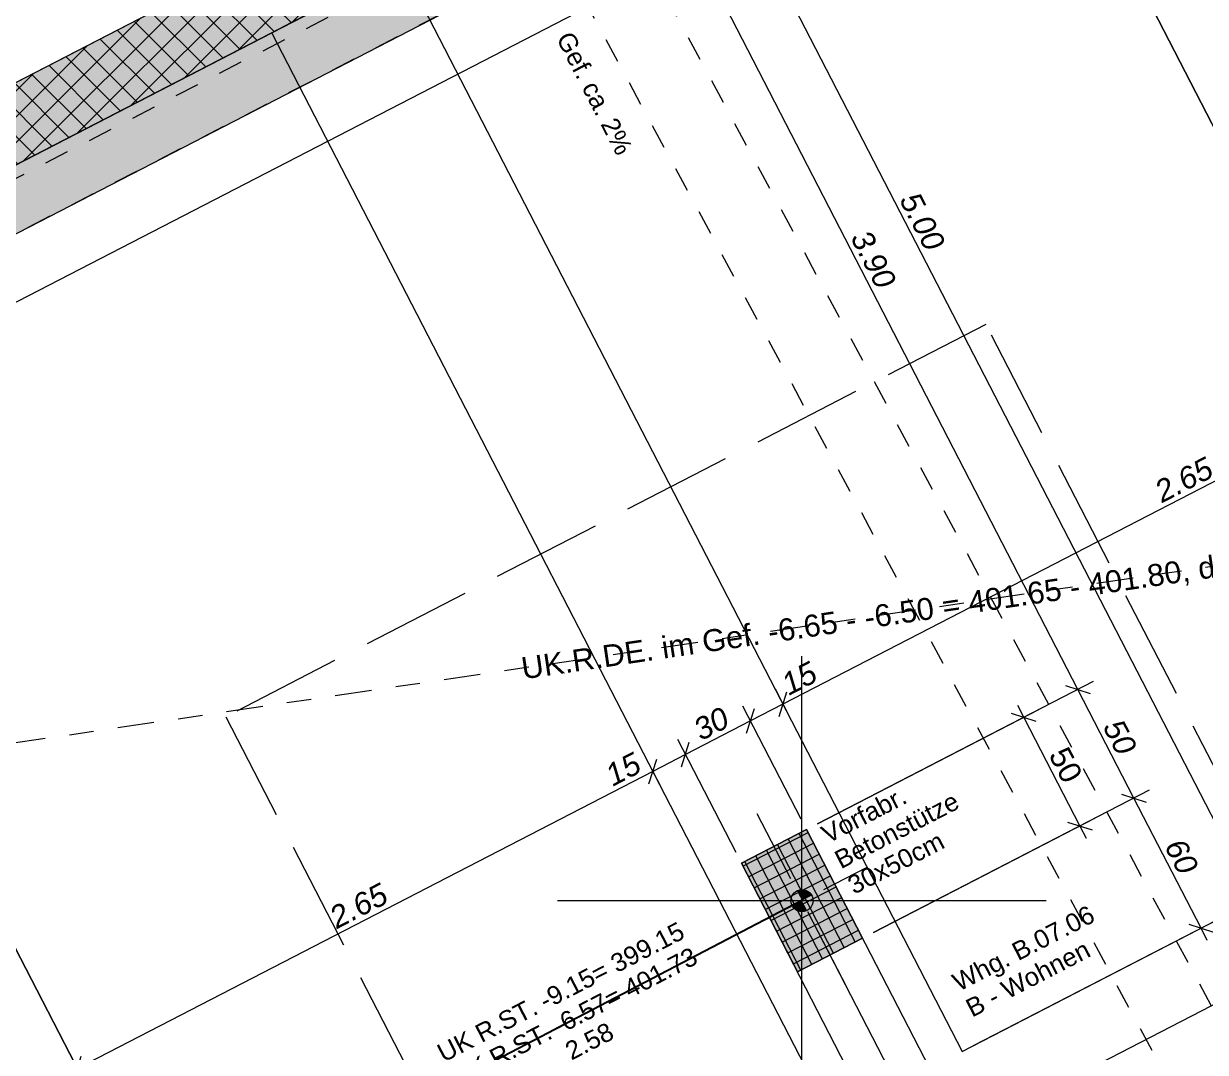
# Model space of a CAD drawing. Header units: metres. Extents: x 2688579.7 to 2688666, y 1281656.9 to 1281721.4.
# Drawn here: x 2688627.759 to 2688632.595, y 1281690.56 to 1281694.769 of the extents above; entities that cross this region are included whole.
import ezdxf

# ---------------------------------------------------------------- set-up
doc = ezdxf.new("R2010")
doc.units = ezdxf.units.M
doc.header["$PDMODE"] = 2
doc.header["$PDSIZE"] = -2
for name, pattern in [('Strich 2_1mm', [0.15000000000000002, 0.1, -0.05]), ('Strich 9_3mm', [0.6, 0.45, -0.15]), ('Strichpunkt 3_1_1mm Achsen', [0.25, 0.15, -0.05, 0, -0.05])]:
    doc.linetypes.add(name, pattern=pattern)
for name, color, linetype in [('00 11 Geometer', 7, 'Continuous'), ('00 80 Plangrafik', 7, 'Continuous'), ('01 13 IW tragend', 7, 'Continuous'), ('01 16 Stützen', 7, 'Continuous'), ('02 11 Fundamente', 7, 'Continuous'), ('02 12 Unterzüge_Deckenabsätze', 7, 'Continuous'), ('03 14 Rampen', 7, 'Continuous'), ('07 12 Bemassung innen', 7, 'Continuous'), ('07 13 Höhenkoten', 7, 'Continuous'), ('08 11 Beschriftung allgemein', 7, 'Continuous'), ('09 11 Raumdefinitionen.SIA 416', 7, 'Continuous')]:
    doc.layers.add(name, color=color, linetype=linetype)
doc.styles.add('ERSTELLTER_STIL_1', font='arial.ttf')
doc.styles.add('ERSTELLTER_STIL_2', font='')
doc.styles.get("Standard").update_dxf_attribs({"font": 'arial.ttf'})
doc.styles.get('ERSTELLTER_STIL_2').set_extended_font_data('Arial', italic=True)
doc.dimstyles.new('ERSTELLTER_STIL__1', dxfattribs={"dimtxt": 0.08999999761581422, "dimasz": 0.07125000000000001, "dimexe": 0.18, "dimexo": 0.0625, "dimgap": 0.09, "dimtad": 1, "dimzin": 0, "dimdsep": 46, "dimtxsty": 'ERSTELLTER_STIL_2', "dimblk": 'ARROWHEAD_6', "dimblk1": 'ARROWHEAD_6', "dimblk2": 'ARROWHEAD_6', "dimcen": 0.09, "dimse1": 1, "dimse2": 1, "dimclrd": 256, "dimclre": 256, "dimclrt": 256, "dimazin": 0, "dimtfac": 1, "dimtdec": 4, "dimtmove": 0, "dimatfit": 3, "dimfxl": 1, "dimtolj": 1, "dimtzin": 0, "dimarcsym": 0})
doc.dimstyles.new('ERSTELLTER_STIL__12', dxfattribs={"dimtxt": 0.08999999761581422, "dimasz": 0.07125000000000001, "dimexe": 0.18, "dimexo": 0.05, "dimgap": 0.09, "dimtad": 1, "dimzin": 0, "dimdsep": 46, "dimtxsty": 'ERSTELLTER_STIL_2', "dimblk": 'ARROWHEAD_6', "dimblk1": 'ARROWHEAD_6', "dimblk2": 'ARROWHEAD_6', "dimcen": 0.09, "dimclrd": 256, "dimclre": 256, "dimclrt": 256, "dimazin": 0, "dimtfac": 1, "dimtdec": 4, "dimtmove": 0, "dimatfit": 3, "dimfxl": 1, "dimtolj": 1, "dimtzin": 0, "dimarcsym": 0})
doc.dimstyles.new('ERSTELLTER_STIL__14', dxfattribs={"dimtxt": 0.08999999761581422, "dimasz": 0.07125000000000001, "dimexe": 0.18, "dimexo": 0.0625, "dimgap": 0.09, "dimtad": 1, "dimzin": 0, "dimdsep": 46, "dimtxsty": 'ERSTELLTER_STIL_2', "dimblk": 'ARROWHEAD_6', "dimblk1": 'ARROWHEAD_6', "dimblk2": 'ARROWHEAD_6', "dimcen": 0.09, "dimse1": 1, "dimse2": 1, "dimclrd": 256, "dimclre": 256, "dimclrt": 256, "dimazin": 0, "dimtfac": 1, "dimtdec": 4, "dimtmove": 2, "dimatfit": 3, "dimfxl": 1, "dimtolj": 1, "dimtzin": 0, "dimarcsym": 0})
doc.dimstyles.new('ERSTELLTER_STIL__15', dxfattribs={"dimtxt": 0.08999999761581422, "dimasz": 0.07125000000000001, "dimexe": 0.18, "dimexo": 0.05, "dimgap": 0.09, "dimtad": 1, "dimzin": 0, "dimdsep": 46, "dimtxsty": 'ERSTELLTER_STIL_2', "dimblk": 'ARROWHEAD_6', "dimblk1": 'ARROWHEAD_6', "dimblk2": 'ARROWHEAD_6', "dimcen": 0.09, "dimse1": 1, "dimse2": 1, "dimclrd": 256, "dimclre": 256, "dimclrt": 256, "dimazin": 0, "dimtfac": 1, "dimtdec": 4, "dimtmove": 0, "dimatfit": 3, "dimfxl": 1, "dimtolj": 1, "dimtzin": 0, "dimarcsym": 0})
doc.dimstyles.new('ERSTELLTER_STIL__19', dxfattribs={"dimtxt": 0.18, "dimasz": 0.1824, "dimexe": 0.18, "dimexo": 0.0625, "dimgap": 0.09, "dimtad": 0, "dimtih": 1, "dimtoh": 1, "dimdec": 4, "dimzin": 0, "dimdsep": 46, "dimtxsty": 'Standard', "dimcen": 0.09, "dimadec": 0, "dimazin": 0, "dimtfac": 1, "dimtdec": 4, "dimtmove": 0, "dimatfit": 3, "dimldrblk": 'ARROWHEAD_12', "dimfxl": 1, "dimtolj": 1, "dimtzin": 0, "dimarcsym": 0})
doc.dimstyles.new('ERSTELLTER_STIL__2', dxfattribs={"dimtxt": 0.08999999761581422, "dimasz": 0.07125000000000001, "dimexe": 0.18, "dimexo": 0.05, "dimgap": 0.09, "dimtad": 1, "dimzin": 0, "dimdsep": 46, "dimtxsty": 'ERSTELLTER_STIL_1', "dimblk": 'ARROWHEAD_6', "dimblk1": 'ARROWHEAD_6', "dimblk2": 'ARROWHEAD_6', "dimcen": 0.09, "dimclrd": 7, "dimclre": 7, "dimclrt": 7, "dimazin": 0, "dimtfac": 1, "dimtdec": 4, "dimtmove": 0, "dimatfit": 3, "dimfxl": 1, "dimtolj": 1, "dimtzin": 0, "dimarcsym": 0})
doc.dimstyles.new('ERSTELLTER_STIL__4', dxfattribs={"dimtxt": 0.08999999761581422, "dimasz": 0.07125000000000001, "dimexe": 0.18, "dimexo": 0.05, "dimgap": 0.09, "dimtad": 1, "dimzin": 0, "dimdsep": 46, "dimtxsty": 'ERSTELLTER_STIL_1', "dimblk": 'ARROWHEAD_6', "dimblk1": 'ARROWHEAD_6', "dimblk2": 'ARROWHEAD_6', "dimcen": 0.09, "dimclrd": 7, "dimclre": 7, "dimclrt": 7, "dimazin": 0, "dimtfac": 1, "dimtdec": 4, "dimtmove": 2, "dimatfit": 3, "dimfxl": 1, "dimtolj": 1, "dimtzin": 0, "dimarcsym": 0})

# ---------------------------------------------------------------- blocks, each defined once
blk = doc.blocks.new('*D209')
at = {"layer": '07 12 Bemassung innen', "color": 7, "linetype": 'Continuous', "lineweight": 5, "transparency": 16777216}
for p, q in [((251.2110422639763, 47.25308142215433), (244.5749944219645, 43.82835536976803)), ((243.9329900034822, 45.0723591150786), (244.6072402920062, 43.76587296007135)), ((244.5749944219645, 43.82835536976803), (239.1992568629636, 41.0540492002814)), ((238.5572046846486, 42.29814548920866), (239.2315027330054, 40.99156679058472)), ((239.1992568629636, 41.05404920028139), (231.6013525371336, 37.13292905351643))]:
    blk.add_line(p, q, dxfattribs=at)
at = {"layer": '07 12 Bemassung innen', "color": 7, "linetype": 'Continuous', "lineweight": 18, "transparency": 16777216}
for p, q in [((244.5588682674818, 43.77783362057422), (244.5911205764471, 43.87887711896183)), ((239.183130708481, 41.00352745108759), (239.2153830174463, 41.1045709494752))]:
    blk.add_line(p, q, dxfattribs=at)
at = {"layer": '07 12 Bemassung innen', "color": 7, "lineweight": 18, "transparency": 16777216, "insert": (241.7724774465407, 42.40229044107097), "char_height": 0.08999999761581422, "attachment_point": 7, "rotation": 27.297316158146444, "style": 'ERSTELLTER_STIL_1'}
blk.add_mtext('\\A1;{\\pql;\\fArial|b0|i0|c0|p38;6.05}', dxfattribs=at)
blk = doc.blocks.new('ARROWHEAD_6')
at = {"color": 0, "linetype": 'Continuous', "lineweight": 0}
for p, q in [((0, 0), (-1, 0)), ((-0.5, -0.5), (0.5, 0.5))]:
    blk.add_line(p, q, dxfattribs=at)
blk = doc.blocks.new('*D217')
at = {"layer": '07 12 Bemassung innen', "color": 7, "linetype": 'Continuous', "lineweight": 5, "transparency": 16777216}
for p, q in [((251.1442568392693, 52.95857812111876), (250.0823335656773, 52.41054166156186)), ((249.875960044153, 52.81042900799313), (250.1145794347674, 52.34805925137405)), ((250.0823335656773, 52.41054166156186), (229.262106348068, 41.66565651283234))]:
    blk.add_line(p, q, dxfattribs=at)
at = {"layer": '07 12 Bemassung innen', "color": 7, "linetype": 'Continuous', "lineweight": 18, "transparency": 16777216}
for p, q in [((250.0662074104252, 52.36001991261367), (250.0984597209295, 52.46106341051004)), ((229.2459801928158, 41.61513476388415), (229.2782325033201, 41.71617826178053))]:
    blk.add_line(p, q, dxfattribs=at)
at = {"layer": '07 12 Bemassung innen', "color": 7, "lineweight": 18, "transparency": 16777216, "insert": (239.5272263356792, 46.9835266040398), "char_height": 0.08999999761581422, "attachment_point": 7, "rotation": 27.29731528547211, "style": 'ERSTELLTER_STIL_1'}
blk.add_mtext('\\A1;{\\pql;\\fArial|b0|i0|c0|p38;23.43}', dxfattribs=at)
blk = doc.blocks.new('*D218')
at = {"layer": '07 12 Bemassung innen', "color": 7, "linetype": 'Continuous', "lineweight": 5, "transparency": 16777216}
for p, q in [((250.0823335656773, 52.41054166156186), (229.262106348068, 41.66565651283234)), ((229.2298604789779, 41.72813892302015), (229.294352217158, 41.60317410264452)), ((229.262106348068, 41.66565651283234), (228.9955147312666, 41.52807413804818))]:
    blk.add_line(p, q, dxfattribs=at)
at = {"layer": '07 12 Bemassung innen', "color": 7, "linetype": 'Continuous', "lineweight": 18, "transparency": 16777216}
for p, q in [((229.2459801928158, 41.61513476388415), (229.2782325033201, 41.71617826178053)), ((228.9793885760145, 41.47755238909999), (229.0116408865188, 41.57859588699636))]:
    blk.add_line(p, q, dxfattribs=at)
at = {"layer": '07 12 Bemassung innen', "color": 7, "lineweight": 18, "transparency": 16777216, "insert": (229.0428264744872, 41.61438316234753), "char_height": 0.08999999761581422, "attachment_point": 7, "rotation": 27.29731528547206, "style": 'ERSTELLTER_STIL_1'}
blk.add_mtext('\\A1;{\\pql;\\fArial|b0|i0|c0|p38;30}', dxfattribs=at)
blk = doc.blocks.new('*D242')
at = {"layer": '07 12 Bemassung innen', "color": 7, "linetype": 'Continuous', "lineweight": 5, "transparency": 16777216}
for p, q in [((239.1949716156706, 41.38943797347929), (244.3041175599984, 44.02616176413817)), ((239.2272174857123, 41.3269555637826), (238.5758530650062, 42.58909606561301)), ((238.9606258710392, 41.18937318495487), (238.3092592962248, 42.45151786077327)), ((238.9283800009975, 41.25185559465154), (239.1949716156706, 41.38943797347928)), ((231.4637680041807, 37.39952484221024), (238.9283800009975, 41.25185559465154))]:
    blk.add_line(p, q, dxfattribs=at)
at = {"layer": '07 12 Bemassung innen', "color": 7, "linetype": 'Continuous', "lineweight": 18, "transparency": 16777216}
for p, q in [((239.2110977701533, 41.43995972267309), (239.178845461188, 41.33891622428548)), ((238.9445061554802, 41.30237734384534), (238.9122538465149, 41.20133384545773))]:
    blk.add_line(p, q, dxfattribs=at)
at = {"layer": '07 12 Bemassung innen', "color": 7, "lineweight": 18, "transparency": 16777216, "insert": (238.9927291504141, 41.30532055184335), "char_height": 0.08999999761581422, "attachment_point": 7, "rotation": 27.297316158146455, "style": 'ERSTELLTER_STIL_1'}
blk.add_mtext('\\A1;{\\pql;\\fArial|b0|i0|c0|p38;30}', dxfattribs=at)
blk = doc.blocks.new('*D243')
at = {"layer": '07 12 Bemassung innen', "color": 7, "linetype": 'Continuous', "lineweight": 5, "transparency": 16777216}
for p, q in [((244.3363634300401, 43.96367935444149), (243.6850446150584, 45.2257314866432)), ((244.3041175599984, 44.02616176413817), (244.5707091746715, 44.16374414296593)), ((239.1949716156706, 41.38943797347929), (244.3041175599984, 44.02616176413817))]:
    blk.add_line(p, q, dxfattribs=at)
at = {"layer": '07 12 Bemassung innen', "color": 7, "linetype": 'Continuous', "lineweight": 18, "transparency": 16777216}
for p, q in [((244.320243714481, 44.07668351333198), (244.2879914055157, 43.97564001494437)), ((239.2110977701533, 41.43995972267309), (239.178845461188, 41.33891622428548))]:
    blk.add_line(p, q, dxfattribs=at)
at = {"layer": '07 12 Bemassung innen', "color": 7, "lineweight": 18, "transparency": 16777216, "insert": (241.6348964051529, 42.66888803168879), "char_height": 0.08999999761581422, "attachment_point": 7, "rotation": 27.297316158146455, "style": 'ERSTELLTER_STIL_1'}
blk.add_mtext('\\A1;{\\pql;\\fArial|b0|i0|c0|p38;5.75}', dxfattribs=at)
blk = doc.blocks.new('*D484')
at = {"layer": '07 12 Bemassung innen', "color": 7, "linetype": 'Continuous', "lineweight": 5, "transparency": 16777216}
for p, q in [((239.4157726510626, 43.1421083491764), (239.44156856447, 43.09212201752989)), ((238.597354963329, 42.65645770220395), (239.5040514790282, 43.12436690928921)), ((239.44156856447, 43.09212201752989), (239.6708655725363, 42.6477990695609)), ((238.8266519713953, 42.21213475423497), (239.7333484870944, 42.68004396132022)), ((239.6708655725363, 42.6477990695609), (239.6966614859438, 42.5978127379144))]:
    blk.add_line(p, q, dxfattribs=at)
at = {"layer": '07 12 Bemassung innen', "color": 7, "linetype": 'Continuous', "lineweight": 18, "transparency": 16777216}
for p, q in [((239.4920900611727, 43.07599507203719), (239.3910470677674, 43.10824896302259)), ((239.6203440758337, 42.6639260150536), (239.721387069239, 42.6316721240682))]:
    blk.add_line(p, q, dxfattribs=at)
at = {"layer": '07 12 Bemassung innen', "color": 7, "lineweight": 18, "transparency": 16777216, "insert": (239.5408919157713, 42.93890744141761), "char_height": 0.08999999761581422, "attachment_point": 7, "rotation": 297.29641908606095, "style": 'ERSTELLTER_STIL_1'}
blk.add_mtext('\\A1;{\\pql;\\fArial|b0|i0|c0|p38;50}', dxfattribs=at)
blk = doc.blocks.new('*D551')
at = {"layer": '07 12 Bemassung innen', "color": 253, "linetype": 'Continuous', "lineweight": 13, "true_color": 0x9f9f9f, "transparency": 16777216}
for p, q in [((243.4328758862763, 45.71437266035723), (243.1662503893527, 45.57677807869025)), ((243.134005496997, 45.63926099294057), (243.1984952817085, 45.51429516443992)), ((243.1501234443423, 45.52625658183366), (243.1823773343632, 45.62729957554685)), ((243.1662503893527, 45.57677807869025), (240.8113388219855, 44.36150393681952)), ((240.7790939296297, 44.42398685106985), (240.8435837143413, 44.2990210225692)), ((240.7952118769751, 44.31098243996293), (240.8274657669959, 44.41202543367612)), ((240.8113388219855, 44.36150393681952), (238.4564272546182, 43.14622979494874))]:
    blk.add_line(p, q, dxfattribs=at)
at = {"layer": '07 12 Bemassung innen', "color": 253, "lineweight": 13, "true_color": 0x9f9f9f, "transparency": 16777216, "insert": (241.6440133235571, 44.81146894018404), "char_height": 0.08999999761581422, "attachment_point": 7, "rotation": 27.296419633008387, "style": 'ERSTELLTER_STIL_2'}
blk.add_mtext('\\A1;{\\pql;\\fArial|b0|i1|c0|p38;2.65}', dxfattribs=at)
blk = doc.blocks.new('*D552')
at = {"layer": '07 12 Bemassung innen', "color": 253, "linetype": 'Continuous', "lineweight": 13, "true_color": 0x9f9f9f, "transparency": 16777216}
for p, q in [((240.7790939296297, 44.42398685106985), (240.8435837143413, 44.2990210225692)), ((240.7952118769751, 44.31098243996293), (240.8274657669959, 44.41202543367612)), ((240.8113388219855, 44.36150393681952), (238.4564272546182, 43.14622979494874)), ((238.4241823622624, 43.20871270919906), (238.488672146974, 43.08374688069841)), ((238.4403003096077, 43.09570829809213), (238.4725541996286, 43.19675129180533)), ((238.4564272546182, 43.14622979494873), (238.3236886841677, 43.07772881404876))]:
    blk.add_line(p, q, dxfattribs=at)
at = {"layer": '07 12 Bemassung innen', "color": 253, "lineweight": 13, "true_color": 0x9f9f9f, "transparency": 16777216, "char_height": 0.08999999761581422, "attachment_point": 7, "style": 'ERSTELLTER_STIL_2'}
for s, insert, rotation in [('\\A1;{\\pql;\\fArial|b0|i1|c0|p38;2.65}', (240.0090883814675, 43.96775063094735), 27.296419633008387), ('\\A1;{\\pql;\\fArial|b0|i1|c0|p38;15}', (238.481496780043, 43.17942269614277), 27.29641963300844)]:
    blk.add_mtext(s, dxfattribs=dict(at, insert=insert, rotation=rotation))
blk = doc.blocks.new('*D553')
at = {"layer": '07 12 Bemassung innen', "color": 253, "linetype": 'Continuous', "lineweight": 13, "true_color": 0x9f9f9f, "transparency": 16777216}
for p, q in [((238.4403003096077, 43.09570829809213), (238.4725541996286, 43.19675129180533)), ((238.4564272546182, 43.14622979494873), (238.3236886841677, 43.07772881404876)), ((238.3075617391573, 43.02720731719218), (238.3398156291781, 43.12825031090537))]:
    blk.add_line(p, q, dxfattribs=at)
blk = doc.blocks.new('*D554')
at = {"layer": '07 12 Bemassung innen', "color": 253, "linetype": 'Continuous', "lineweight": 13, "true_color": 0x9f9f9f, "transparency": 16777216}
for p, q in [((238.2914437918119, 43.14021172829909), (238.5299929673013, 42.67796029597532)), ((238.4564272546182, 43.14622979494873), (238.3236886841677, 43.07772881404876)), ((238.3075617391573, 43.02720731719218), (238.3398156291781, 43.12825031090537)), ((238.3236886841677, 43.07772881404878), (238.0570949166997, 42.9401506066641)), ((238.0248500243439, 43.00263352091443), (238.2633991985199, 42.54038209113558)), ((238.0409679716892, 42.8896291098075), (238.0732218617101, 42.99067210352069)), ((238.0570949166997, 42.9401506066641), (237.9237662981082, 42.87134512590175))]:
    blk.add_line(p, q, dxfattribs=at)
at = {"layer": '07 12 Bemassung innen', "color": 253, "lineweight": 13, "true_color": 0x9f9f9f, "transparency": 16777216, "insert": (238.1214449027078, 42.99361455696634), "char_height": 0.08999999761581422, "attachment_point": 7, "rotation": 27.29641963300844, "style": 'ERSTELLTER_STIL_2'}
blk.add_mtext('\\A1;{\\pql;\\fArial|b0|i1|c0|p38;30}', dxfattribs=at)
blk = doc.blocks.new('*D555')
at = {"layer": '07 12 Bemassung innen', "color": 253, "linetype": 'Continuous', "lineweight": 13, "true_color": 0x9f9f9f, "transparency": 16777216}
for p, q in [((238.0409679716892, 42.8896291098075), (238.0732218617101, 42.99067210352069)), ((237.8915214057525, 42.93382804015207), (237.956011190464, 42.80886221165142)), ((237.9076393530978, 42.82082362904515), (237.9398932431187, 42.92186662275834)), ((238.0570949166997, 42.9401506066641), (237.9237662981082, 42.87134512590175)), ((237.9237662981082, 42.87134512590175), (235.5688547307409, 41.65607098403096))]:
    blk.add_line(p, q, dxfattribs=at)
blk = doc.blocks.new('*D556')
at = {"layer": '07 12 Bemassung innen', "color": 253, "linetype": 'Continuous', "lineweight": 13, "true_color": 0x9f9f9f, "transparency": 16777216}
for p, q in [((237.9076393530978, 42.82082362904515), (237.9398932431187, 42.92186662275834)), ((237.9237662981082, 42.87134512590175), (235.5688547307409, 41.65607098403096)), ((235.5366098383851, 41.71855389828129), (235.6010996230967, 41.59358806978064)), ((235.5527277857305, 41.60554948717436), (235.5849816757513, 41.70659248088756)), ((235.5688547307409, 41.65607098403096), (233.2139431633736, 40.44079684216022))]:
    blk.add_line(p, q, dxfattribs=at)
at = {"layer": '07 12 Bemassung innen', "color": 253, "lineweight": 13, "true_color": 0x9f9f9f, "transparency": 16777216, "char_height": 0.08999999761581422, "attachment_point": 7, "rotation": 27.29641963300844, "style": 'ERSTELLTER_STIL_2'}
for s, insert in [('\\A1;{\\pql;\\fArial|b0|i1|c0|p38;15}', (237.7608029772316, 42.80750191792754)), ('\\A1;{\\pql;\\fArial|b0|i1|c0|p38;2.65}', (236.6316617096493, 42.22479800495387))]:
    blk.add_mtext(s, dxfattribs=dict(at, insert=insert))
blk = doc.blocks.new('*D560')
at = {"layer": '07 12 Bemassung innen', "color": 253, "linetype": 'Continuous', "lineweight": 13, "true_color": 0x9f9f9f, "transparency": 16777216}
for p, q in [((238.0331832978011, 46.75485599043631), (238.1581491267142, 46.81934577434868)), ((238.0698702986928, 46.83708721395773), (238.0956662122577, 46.78710088239249)), ((238.1461877090112, 46.77097393705896), (238.0451447155042, 46.80322782772603)), ((238.0956662122577, 46.78710088239249), (240.3886477220243, 42.343849290175)), ((240.3261648075677, 42.31160439821882), (240.4511306364809, 42.37609418213118)), ((240.4391692187778, 42.32772234484147), (240.3381262252708, 42.35997623550853)), ((240.3886477220243, 42.343849290175), (243.0257616069482, 37.2337511850927))]:
    blk.add_line(p, q, dxfattribs=at)
at = {"layer": '07 12 Bemassung innen', "color": 253, "lineweight": 13, "true_color": 0x9f9f9f, "transparency": 16777216, "insert": (238.9300400509958, 45.20953367548463), "char_height": 0.08999999761581422, "attachment_point": 7, "rotation": 297.2964192665797, "style": 'ERSTELLTER_STIL_2'}
blk.add_mtext('\\A1;{\\pql;\\fArial|b0|i1|c0|p38;5.00}', dxfattribs=at)
blk = doc.blocks.new('*D563')
at = {"layer": '07 12 Bemassung innen', "color": 253, "linetype": 'Continuous', "lineweight": 13, "true_color": 0x9f9f9f, "transparency": 16777216}
for p, q in [((239.8420524701962, 42.7783407007461), (239.9430954635454, 42.74608680958518)), ((240.167357033461, 42.22974966525293), (239.8925739668708, 42.76221375516565)), ((240.2298399480751, 42.26199455690372), (239.234173619498, 41.74817164893662)), ((240.1168355367863, 42.2458766108334), (240.2178785301356, 42.21362271967246)), ((240.1931529467816, 42.17976333356161), (240.167357033461, 42.22974966525293))]:
    blk.add_line(p, q, dxfattribs=at)
at = {"layer": '07 12 Bemassung innen', "color": 253, "lineweight": 13, "true_color": 0x9f9f9f, "transparency": 16777216, "insert": (240.0146403475537, 42.56492860810811), "char_height": 0.08999999761581422, "attachment_point": 7, "rotation": 297.296418986533, "style": 'ERSTELLTER_STIL_2'}
blk.add_mtext('\\A1;{\\pql;\\fArial|b0|i1|c0|p38;60}', dxfattribs=at)
blk = doc.blocks.new('*D564')
at = {"layer": '07 12 Bemassung innen', "color": 253, "linetype": 'Continuous', "lineweight": 13, "true_color": 0x9f9f9f, "transparency": 16777216}
for p, q in [((239.6632769595764, 43.20653670353293), (237.8744161150105, 46.67292265446512)), ((239.6127554629017, 43.2226636491134), (239.713798456251, 43.19040975795247)), ((239.8925739668708, 42.76221375516564), (239.6632769595763, 43.20653670353293)), ((239.9550568814849, 42.79445864681643), (238.8266519714351, 42.21213475415779)), ((239.8420524701962, 42.7783407007461), (239.9430954635454, 42.74608680958518)), ((240.167357033461, 42.22974966525293), (239.8925739668708, 42.76221375516565))]:
    blk.add_line(p, q, dxfattribs=at)
at = {"layer": '07 12 Bemassung innen', "color": 253, "lineweight": 13, "true_color": 0x9f9f9f, "transparency": 16777216, "insert": (239.7626003106114, 43.05332212724812), "char_height": 0.08999999761581422, "attachment_point": 7, "rotation": 297.296418986533, "style": 'ERSTELLTER_STIL_2'}
blk.add_mtext('\\A1;{\\pql;\\fArial|b0|i1|c0|p38;50}', dxfattribs=at)
blk = doc.blocks.new('*D565')
at = {"layer": '07 12 Bemassung innen', "color": 253, "linetype": 'Continuous', "lineweight": 13, "true_color": 0x9f9f9f, "transparency": 16777216}
for p, q in [((237.8744161150105, 46.67292265446512), (237.8486202016899, 46.72290898615644)), ((237.9368990296247, 46.7051675461159), (236.4085717197194, 45.91645996390481)), ((237.9249376116852, 46.65679570888465), (237.8238946183359, 46.68904960004559)), ((239.6632769595764, 43.20653670353293), (237.8744161150105, 46.67292265446512)), ((239.7257598741905, 43.23878159518371), (238.5973549633688, 42.65645770212676)), ((239.6127554629017, 43.2226636491134), (239.713798456251, 43.19040975795247)), ((239.8925739668708, 42.76221375516564), (239.6632769595763, 43.20653670353293))]:
    blk.add_line(p, q, dxfattribs=at)
at = {"layer": '07 12 Bemassung innen', "color": 253, "lineweight": 13, "true_color": 0x9f9f9f, "transparency": 16777216, "insert": (238.7299364885746, 45.0543784842133), "char_height": 0.08999999761581422, "attachment_point": 7, "rotation": 297.296418986533, "style": 'ERSTELLTER_STIL_2'}
blk.add_mtext('\\A1;{\\pql;\\fArial|b0|i1|c0|p38;3.90}', dxfattribs=at)
blk = doc.blocks.new('ARROWHEAD_12')
at = {"color": 0, "linetype": 'Continuous', "lineweight": 0}
blk.add_line((0, 0), (-1, 0), dxfattribs=at)
at = {"color": 0, "linetype": 'Continuous', "lineweight": 0, "const_width": 0.25, "flags": 128}
for points in [[(-0.125, 0, 0.414213562373095), (0, -0.125)], [(0.125, 0, 0.414213562373095), (0, 0.125)]]:
    blk.add_lwpolyline(points, format="xyb", dxfattribs=at)
at = {"color": 0, "linetype": 'Continuous', "lineweight": 0}
blk.add_circle((0, 0), 0.25, dxfattribs=at)
blk = doc.blocks.new('A$C08e27e3d')
at = {"layer": '00 80 Plangrafik', "linetype": 'Continuous', "lineweight": 0, "true_color": 0x0f0f0f}
for points in [[(38.69958903286744, 34.74906173348109), (61.40336286746887, 46.46577598251145), (61.27060663272349, 46.67882247416733), (38.58493994337672, 34.97122017677987)], [(38.69958903286744, 34.74906173348109), (61.40336286746887, 46.46577598251145), (61.2971361865319, 46.63624798887161), (38.60786998367058, 34.92678805717832)]]:
    blk.add_hatch(color=250, dxfattribs=at).paths.add_polyline_path(points)
at = {"layer": '00 80 Plangrafik', "linetype": 'Continuous', "lineweight": 13, "true_color": 0xefefef}
h = blk.add_hatch(dxfattribs=at)
h.set_pattern_fill('DIAGONAL_1_0MM_0001', style=0, pattern_type=2)
h.set_pattern_definition([(70.48873270198281, (39.45156315008387, 39.22506742791204), (-0.04712879146317476, 0.01669961122962407), [])])
h.paths.add_polyline_path([(37.68208579724714, 40.73849995575816), (35.51178331177366, 39.61847407252333), (37.83537091444535, 35.11599965545086, -0.2222423129584294), (37.89925185882589, 35.64454090025147, -0.01947521114247379), (38.35236645018591, 36.21988851106532), (38.48128158959346, 36.36850149728188), (38.61318975027535, 36.51446434379774), (38.74803653653035, 36.65771668081727), (38.8857662949531, 36.79819939624888), (39.02632211443412, 36.93585463570512), (39.16964598337296, 37.07062548807654), (39.31567878967803, 37.20245614274479), (39.4870546475363, 37.35049781688492), (39.52154891115796, 37.37946085519425), (39.55617743468972, 37.4082629073819), (39.59093958927951, 37.43690365902182), (39.62583458886232, 37.46538232404897), (39.66086180458609, 37.49369843082432), (39.69602029317278, 37.52185119328283), (39.73130926855731, 37.54984013978547), (39.76957570112828, 37.57752503632779), (39.80790611939412, 37.60512063588073), (39.8463008377808, 37.63262725287031), (39.88475922743635, 37.6600445728705), (39.92328128836073, 37.68737228145529), (39.96186670612792, 37.71461053583769), (40.00051532352492, 37.74175886437868), (40.24087373453216, 37.90761796052151), (40.48359065510752, 38.07000610784117), (40.72861593430096, 38.22888981996665), (40.97589894952347, 38.38423639659199), (41.22538860654697, 38.53601329462421), (41.47703365393033, 38.68418970031346), (41.73078189695445, 38.82873464269688), (42.06833803713388, 39.01364339641066), (42.40933557009072, 39.1921262255752), (42.75365171246455, 39.36411914449566), (43.10116383810796, 39.52956068288533), (43.45174633382641, 39.6883910998006), (43.80527405806433, 39.84055395577107), (44.16161998271005, 39.98599422624344), (46.04288980895217, 40.68096030871676), (46.0621597219494, 43.35320793166095), (45.67095118360081, 43.20869034434119), (40.77850245204118, 41.40135496662043), (38.90261088285317, 40.70837589937385), (38.03339571756041, 40.38727634538709), (37.9976307011832, 40.38217997125897), (37.96153050666976, 40.38355149755363), (37.92625536603003, 40.39134690462839), (37.89293909948839, 40.40531559494615), (37.86265232763927, 40.42500841093886), (37.83636851343738, 40.44979272745638), (37.81873141475654, 40.47371850372917)])
at = {"layer": '01 13 IW tragend', "linetype": 'Continuous', "lineweight": 0, "true_color": 0xffffff}
blk.add_hatch(color=7, dxfattribs=at).paths.add_polyline_path([(51.55379717950595, 42.00177504837108), (38.44690042045852, 35.2375785870391), (38.58448284374109, 34.97098698534914), (51.69137960278852, 41.73518344668112)])
at = {"layer": '01 13 IW tragend', "linetype": 'Continuous', "lineweight": 5, "true_color": 0x4e4e4e}
h = blk.add_hatch(dxfattribs=at)
h.set_pattern_fill('BETON_0001', color=251, style=0, pattern_type=2)
h.set_pattern_definition([(44.99999999999999, (-190.4483196355036, -7.138988810048026), (-0.05303300858899104, 0.05303300858899108), []), (135.0000000000002, (-190.4483196355036, -7.138988810048026), (0.0530330085889909, 0.05303300858899123), [])])
h.paths.add_polyline_path([(51.55379717950595, 42.00177504837108), (38.44690042045852, 35.2375785870391), (38.58448284374109, 34.97098698534914), (51.69137960278852, 41.73518344668112)])
at = {"layer": '01 16 Stützen', "linetype": 'Continuous', "lineweight": 13, "true_color": 0xdfdfdf}
blk.add_hatch(color=254, dxfattribs=at).paths.add_polyline_path([(47.83800926424709, 35.35696098650953), (48.06730627231337, 34.91263803854054), (48.33390004109475, 35.05021624338031), (48.10460303302847, 35.4945391913493)])
at = {"layer": '01 16 Stützen', "linetype": 'Continuous', "lineweight": 5, "true_color": 0x4e4e4e}
h = blk.add_hatch(dxfattribs=at)
h.set_pattern_fill('KUNSTSTEIN__BETONWERKSTE_53', color=251, style=0, pattern_type=2)
h.set_pattern_definition([(297.296419086061, (47.83800926424709, 35.35696098650953), (0.04443229479689866, 0.02292970080662836), []), (207.2964190860608, (47.83800926424709, 35.35696098650953), (-0.0229297008066282, 0.04443229479689874), [])])
h.paths.add_polyline_path([(47.83800926424709, 35.35696098650953), (48.06730627231337, 34.91263803854054), (48.33390004109475, 35.05021624338031), (48.10460303302847, 35.4945391913493)])
at = {"layer": '00 11 Geometer', "color": 250, "linetype": 'Continuous', "lineweight": 13, "true_color": 0x3f3f3f}
blk.add_open_spline([(61.10243485247656, 48.48420281692729), (56.77352997377159, 47.34081434957805), (52.4635852428363, 46.16539965738131), (48.13468036413133, 45.02201119003207), (44.67800041448561, 44.10900244983433), (41.2023603170702, 43.22801993448409), (37.74568036742448, 42.31501119428635), (37.74568036742448, 42.31501119428635), (36.51101375635653, 46.29834470393457), (35.89368042427986, 48.29001137435757), (35.89368042427986, 48.29001137435757), (32.77968142585769, 46.72534450430744), (31.22268144538566, 45.94301117149502), (31.22268144538566, 45.94301117149502), (21.44268032567516, 43.82167784365215), (16.55268032368213, 42.76101117565617), (16.55268032368213, 42.76101117565617), (7.358013710788782, 41.1450112190409), (2.760680377799417, 40.33701121977851), (2.760680377799417, 40.33701121977851), (2.852681969608511, 38.82034512477316), (2.898681985064741, 38.06201179612749), (2.898681985064741, 38.06201179612749), (4.857346937842067, 28.42001115491934), (5.836680270116176, 23.59901115422458), (5.836680270116176, 23.59901115422458), (7.250013421140011, 21.69701122663304), (7.95668008768871, 20.74601122418739), (7.95668008768871, 20.74601122418739), (10.0486806438671, 18.48401050067827), (11.09468064675048, 17.35301049550385), (11.09468064675048, 17.35301049550385), (13.36067895529732, 15.25367757499539), (14.49367895102068, 14.20401090647415), (14.49367895102068, 14.20401090647415), (16.14301102872878, 13.00001188282244), (16.96767767410665, 12.39801188566111), (16.96767767410665, 12.39801188566111), (20.31968006337001, 9.776678227431553), (21.99568005822539, 8.466011565954837), (21.99568005822539, 8.466011565954837), (24.63768051177203, 6.944010933473187), (25.95868050524905, 6.183010929807502), (25.95868050524905, 6.183010929807502), (28.60930300305984, 5.333717593874063), (29.84025381909623, 4.957434972593042), (31.07120463935598, 4.581152350021007), (32.39626387633277, 4.285094314451996), (33.81543054463282, 4.069260977519157), (35.23459722133293, 3.853427639308798), (36.52668118368777, 3.744678008936125), (37.69168119490087, 3.743011342904943), (38.85668119028151, 3.741344676896411), (39.77044249357601, 3.744428238438006), (40.43296699630037, 3.752262269690114), (41.09549149855911, 3.760096300936716), (41.95790802579259, 3.796513086969954), (43.020216845292, 3.861512388413253), (44.08252568015769, 3.926511690796765), (45.41718103768528, 4.05617725272498), (47.02418104823619, 4.250510583476576), (49.43468106569662, 4.542010579801577), (51.84518209969565, 4.833511419904831), (54.25568211622476, 5.125011425543057), (54.25568211622476, 5.125011425543057), (66.34501369887903, 7.421677856550964), (72.38968036588221, 8.570011189750808), (72.38968036588221, 8.570011189750808), (76.09901367299199, 9.525344516228365), (77.9536803381884, 10.00301118226111), (77.9536803381884, 10.00301118226111), (81.43301373099848, 12.11901121547766), (83.17268039923101, 13.17701121706836), (83.17268039923101, 13.17701121706836), (79.77201372868126, 18.68234452860381), (78.0716803985083, 21.43501119579509), (77.2604064339207, 22.74838120428235), (76.44901363862618, 24.06167781058088), (75.63768030315578, 25.37501114358515), (75.63768030315578, 25.37501114358515), (73.88301371953781, 28.15701115348356), (73.00568038815572, 29.54801115215145), (71.2765175777854, 32.28957514030248), (69.54768033869505, 35.03134452163562), (67.81868033468663, 37.77301118833334), (67.81868033468663, 37.77301118833334), (61.10243485247656, 48.48420281692729), (61.10243485247656, 48.48420281692729)], degree=3, knots=[0, 0, 0, 0, 1, 1, 1, 2, 2, 2, 3, 3, 3, 4, 4, 4, 5, 5, 5, 6, 6, 6, 7, 7, 7, 8, 8, 8, 9, 9, 9, 10, 10, 10, 11, 11, 11, 12, 12, 12, 13, 13, 13, 14, 14, 14, 15, 15, 15, 16, 16, 16, 17, 17, 17, 18, 18, 18, 19, 19, 19, 20, 20, 20, 21, 21, 21, 22, 22, 22, 23, 23, 23, 24, 24, 24, 25, 25, 25, 26, 26, 26, 27, 27, 27, 28, 28, 28, 29, 29, 29, 29], dxfattribs=at)
at = {"layer": '00 80 Plangrafik', "color": 254, "linetype": 'Continuous', "lineweight": 13, "true_color": 0xdfdfdf, "flags": 128}
blk.add_lwpolyline([(38.69958903286744, 34.74906173348109), (61.40336286746887, 46.46577598251145), (61.27060663272349, 46.67882247416733), (38.58493994337672, 34.97122017677987)], close=True, dxfattribs=at)
at = {"layer": '00 80 Plangrafik', "color": 7, "linetype": 'Strich 2_1mm', "lineweight": 5, "flags": 128}
blk.add_lwpolyline([(38.69958903286744, 34.74906173348109), (61.40336286746887, 46.46577598251145), (61.2971361865319, 46.63624798887161), (38.60786998367058, 34.92678805717832)], close=True, dxfattribs=at)
at = {"layer": '01 13 IW tragend', "color": 7, "linetype": 'Continuous', "lineweight": 18, "flags": 128}
for points in [[(51.55379722394389, 42.00177500601891), (41.72890424581723, 36.93135240733297)], [(38.58448279524271, 34.97098698534914), (51.69137960278852, 41.73518339131309)]]:
    blk.add_lwpolyline(points, dxfattribs=at)
at = {"layer": '01 16 Stützen', "color": 7, "linetype": 'Continuous', "lineweight": 5}
for p, q in [((48.04009525105766, 35.29245320453872), (47.90251704621789, 35.55904697332011)), ((48.1748192422647, 35.24944801655818), (48.3525484214523, 35.3411668197847)), ((47.99709006307714, 35.15772921333166), (47.81936088388954, 35.06601041010514)), ((48.13181405428418, 35.11472402535112), (48.26939225912395, 34.84813025656973))]:
    blk.add_line(p, q, dxfattribs=at)
at = {"layer": '01 16 Stützen', "color": 7, "linetype": 'Continuous', "lineweight": 18, "flags": 128}
blk.add_lwpolyline([(47.83800926424709, 35.35696098650953), (48.06730627231337, 34.91263803854054), (48.33390004109475, 35.05021624338031), (48.10460303302847, 35.4945391913493)], close=True, dxfattribs=at)
at = {"layer": '01 16 Stützen', "color": 7, "linetype": 'Continuous', "lineweight": 5}
blk.add_point((48.08595465267092, 35.20358861494492), dxfattribs=at)
at = {"layer": '02 11 Fundamente', "color": 7, "linetype": 'Strich 9_3mm', "lineweight": 5}
blk.add_lwpolyline([(48.83854544077883, 37.56125846975652), (45.72828481345485, 35.95617939690111), (47.33336386744458, 32.84591875265572), (50.44362449476839, 34.45099782551095)], close=True, dxfattribs=at)
at = {"layer": '02 12 Unterzüge_Deckenabsätze', "color": 7, "linetype": 'Strichpunkt 3_1_1mm Achsen', "lineweight": 5}
blk.add_line((38.60786998367061, 34.92678805717833), (53.7174989487776, 37.15500831717675), dxfattribs=at)
at = {"layer": '02 12 Unterzüge_Deckenabsätze', "color": 150, "linetype": 'Strich 2_1mm', "lineweight": 13, "true_color": 0x3494fd, "flags": 128}
for points in [[(47.23988768069628, 39.43852214543463), (47.47766077853206, 38.99857387408264), (50.9851515032345, 32.50871792356265), (54.46325541202489, 25.4410463937343)], [(54.19665700157643, 25.3034771836311), (50.7185564893276, 32.37114213097343), (46.97329606386225, 39.3009397706336)]]:
    blk.add_lwpolyline(points, dxfattribs=at)
at = {"layer": '03 14 Rampen', "color": 253, "linetype": 'Continuous', "lineweight": 13, "true_color": 0x9f9f9f, "flags": 128}
for points in [[(51.0963332720693, 35.80152724990877), (53.45124485498084, 37.01680136165835), (51.15826334521418, 41.4600529538758), (48.80335176230264, 40.24477884212619)], [(48.80335176230264, 40.24477884212621), (46.4484401793911, 39.02950473037664), (48.74142168915765, 34.58625313815915), (51.09633327206919, 35.80152724990874)], [(45.85388971623414, 33.09601574916027), (48.20880129914579, 34.31128986090987), (45.91581978937907, 38.75454145312733), (43.56090820646753, 37.53926734137771)], [(43.56090820646753, 37.53926734137775), (41.20599662355588, 36.32399322962813), (43.49897813332259, 31.88074163741069), (45.85388971623419, 33.09601574916029)]]:
    blk.add_lwpolyline(points, close=True, dxfattribs=at)
at = {"layer": '09 11 Raumdefinitionen.SIA 416', "color": 41, "linetype": 'Continuous', "lineweight": 0, "true_color": 0xffd6a8, "flags": 128}
for points in [[(38.58448279524274, 34.97098698534915), (40.60271545391342, 31.06028324585948), (40.33612394192909, 30.92270092516916), (43.52311183236571, 24.74731464134486), (43.75241600865826, 24.30299526182593), (43.61912263437566, 24.23420797083011), (45.40752222474924, 20.76884043162964), (63.89063596531076, 30.3065087249278), (64.02802803129464, 30.04027565693917), (62.89495798240418, 29.45554425562334), (63.67456793662151, 27.94484808294212), (64.58987968448349, 28.4172032327816), (65.55292709372463, 26.5510465781986), (66.0304952724972, 25.78466590371671), (72.28057802243802, 29.01007959132711), (69.62730042448231, 33.26804521318834), (61.27060663272349, 46.67882247416733)], [(46.16376339687, 43.60443141497252), (37.79796667763537, 40.51399534051814), (39.59365054484547, 37.03490501065728), (41.23764875299571, 37.88329754613417), (41.72890424581723, 36.93135240733299), (46.13202917048275, 39.20371345722501)], [(47.83800926424709, 35.35696098650953), (48.10460303302847, 35.4945391913493), (48.33390004109475, 35.05021624338031), (48.06730627231337, 34.91263803854054)]]:
    blk.add_lwpolyline(points, close=True, dxfattribs=at)
at = {"layer": '02 12 Unterzüge_Deckenabsätze', "color": 150, "linetype": 'Continuous', "lineweight": 13, "true_color": 0x3494fd, "insert": (47.27079635234136, 38.52400809589273), "char_height": 0.07500000000000001, "attachment_point": 2, "rotation": 297.2973161581461, "style": 'ERSTELLTER_STIL_1'}
blk.add_mtext('\\A1;{\\pqc;\\fArial|b0|i0|c0|p38;Gef. ca. 2%}', dxfattribs=at)
at = {"layer": '02 12 Unterzüge_Deckenabsätze', "color": 7, "linetype": 'Continuous', "lineweight": 5, "insert": (48.54681166961367, 36.38208898602512), "char_height": 0.09000000000000001, "attachment_point": 5, "rotation": 8.388956892649981, "style": 'ERSTELLTER_STIL_1'}
blk.add_mtext('\\A1;{\\pqc;\\fArial|b0|i0|c0|p38;UK.R.DE. im Gef. -\\fArial|b0|i0|c0|p38;6\\fArial|b0|i0|c0|p38;.\\fArial|b0|i0|c0|p38;65\\fArial|b0|i0|c0|p38; - -\\fArial|b0|i0|c0|p38;6\\fArial|b0|i0|c0|p38;.\\fArial|b0|i0|c0|p38;50\\fArial|b0|i0|c0|p38; = \\fArial|b0|i0|c0|p38;401\\fArial|b0|i0|c0|p38;.\\fArial|b0|i0|c0|p38;65\\fArial|b0|i0|c0|p38; - \\fArial|b0|i0|c0|p38;401\\fArial|b0|i0|c0|p38;.\\fArial|b0|i0|c0|p38;80\\fArial|b0|i0|c0|p38;, d=30cm\\P\\pqc;\\fArial|b0|i0|c0|p38;}', dxfattribs=at)
at = {"layer": '07 13 Höhenkoten', "color": 7, "linetype": 'Continuous', "lineweight": 5, "insert": (46.66037031516146, 34.46054526753794), "char_height": 0.07500000000000001, "attachment_point": 4, "rotation": 27.297264643516694, "line_spacing_factor": 0.9308491883277149, "style": 'ERSTELLTER_STIL_1'}
blk.add_mtext('\\A1;{\\pql;\\pt0.46875;\\fArial|b0|i0|c0|p38;UK R.ST.^I\\fArial|b0|i0|c0|p38;-9.15\\fArial|b0|i0|c0|p38;= \\fArial|b0|i0|c0|p38;399.15\\P\\pql;\\pt0.46875;\\fArial|b0|i0|c0|p38;OK R.ST.^I\\fArial|b0|i0|c0|p38;-6.57\\fArial|b0|i0|c0|p38;= \\fArial|b0|i0|c0|p38;401.73\\P\\pql;\\pt0.46875;\\fArial|b0|i0|c0|p38;Länge      ^I\\fArial|b0|i0|c0|p38;2.58}', dxfattribs=at)
at = {"layer": '08 11 Beschriftung allgemein', "color": 7, "linetype": 'Continuous', "lineweight": 5, "insert": (48.15689692824003, 35.50223503923121), "char_height": 0.07500000000000001, "attachment_point": 1, "rotation": 27.296503144201388, "line_spacing_factor": 0.9369942360657595, "style": 'ERSTELLTER_STIL_1'}
blk.add_mtext('\\A1;{\\pql;\\fArial|b0|i0|c0|p38;Vorfabr.\\P\\pql;\\fArial|b0|i0|c0|p38;Betonstütze\\P\\pql;\\fArial|b0|i0|c0|p38;30x\\fArial|b0|i0|c0|p38;5\\fArial|b0|i0|c0|p38;0cm}', dxfattribs=at)
at = {"layer": '08 11 Beschriftung allgemein', "color": 73, "linetype": 'Continuous', "lineweight": 13, "true_color": 0x9bbc72, "insert": (48.73785630088165, 34.81020087256253), "char_height": 0.07500000000000001, "attachment_point": 7, "rotation": 27.291285833022386, "style": 'ERSTELLTER_STIL_1'}
blk.add_mtext('\\A1;{\\pql;\\fArial|b0|i0|c0|p38;Whg. B.07.06}', dxfattribs=at)
at = {"layer": '08 11 Beschriftung allgemein', "color": 253, "linetype": 'Continuous', "lineweight": 13, "true_color": 0x9f9f9f, "insert": (48.78253410763452, 34.72360689595974), "char_height": 0.07500000000000001, "attachment_point": 7, "rotation": 27.291285833022386, "style": 'ERSTELLTER_STIL_1'}
blk.add_mtext('\\A1;{\\pql;\\fArial|b0|i0|c0|p38;B\\fArial|b0|i0|c0|p38; - Wohn\\fArial|b0|i0|c0|p38;en}', dxfattribs=at)
at = {"layer": '07 12 Bemassung innen', "color": 7, "linetype": 'Continuous', "lineweight": 5}
for base, p1, p2, angle, dimstyle, picture, middle, turn in [((38.81378671256439, 34.52666770278432), (59.40471001285209, 45.71587213407865), (39.59359912457808, 33.01563511560432), 207.2973152854723, 'ERSTELLTER_STIL__2', '*D217', (49.19263191243897, 39.95386825519721), 27.29731528547211), ((38.54719509576304, 34.38908532800015), (39.59359912457808, 33.01563511560432), (39.32700750777673, 32.87805274082016), 207.2973152854723, 'ERSTELLTER_STIL__4', '*D218', (38.63484071739464, 34.5468490763714), 27.29731528547206), ((48.75093722746004, 33.91506039023336), (53.46173997150453, 37.97780224081487), (48.08595465267092, 35.20358861494492), 207.2973161581463, 'ERSTELLTER_STIL__2', '*D209', (51.40739720752509, 35.35689900036375), 27.29731615814644), ((53.85579792449477, 36.88717295409015), (48.10460303302847, 35.4945391913493), (53.2137945830807, 38.13117461237948), 27.29731615814626, 'ERSTELLTER_STIL__2', '*D243', (51.26981616613728, 35.62349659098157), 27.29731615814646), ((48.74665198016703, 34.25044916343126), (47.83800926424709, 35.35696098650953), (48.10460303302847, 35.4945391913493), 27.29731615814626, 'ERSTELLTER_STIL__2', '*D242', (48.58474339223326, 34.23778646648155), 27.29731615814646), ((49.22254593703272, 35.50881025951288), (48.10460303302847, 35.4945391913493), (48.33390004109475, 35.05021624338031), 297.2964190860608, 'ERSTELLTER_STIL__2', '*D484', (49.16402637344322, 35.75958363529506), 297.296419086061)]:
    dim = blk.add_linear_dim(base=base, p1=p1, p2=p2, angle=angle, dimstyle=dimstyle, dxfattribs=at)
    dim.commit()
    dim.dimension.update_dxf_attribs({"geometry": picture, "text_midpoint": middle, "dimtype": 128, "text_rotation": turn, "insert": (-190.4483196355036, -7.138988810048026)})
at = {"layer": '07 12 Bemassung innen', "color": 253, "linetype": 'Continuous', "lineweight": 13, "true_color": 0x9f9f9f}
for base, p1, p2, angle, dimstyle, picture, middle, turn in [((49.94032808652071, 35.20486048012697), (41.20599662355588, 36.32399322962813), (43.49897813332259, 31.88074163741069), 297.2964192665803, 'ERSTELLTER_STIL__14', '*D560', (48.57531648181609, 37.98730400381265), 297.2964192665797), ((47.42609647950695, 39.53393384441708), (48.10460303302847, 35.4945391913493), (45.91581978937907, 38.75454145312733), 117.2964189865324, 'ERSTELLTER_STIL__12', '*D565', (48.37521291898801, 37.83214881208384), 297.296418986533), ((49.21495732407277, 36.06754789348491), (48.33390004109475, 35.05021624338031), (48.10460303302847, 35.4945391913493), 117.2964189865324, 'ERSTELLTER_STIL__12', '*D564', (49.3857347682133, 35.87399832100145), 297.296418986533), ((50.36301918648192, 37.2225151267715), (53.45124485498084, 37.01680136165835), (51.0963332720693, 35.80152724990877), 207.2964196330081, 'ERSTELLTER_STIL__14', '*D551', (51.27893454907888, 37.76607619699227), 27.29641963300839), ((48.00810761911458, 36.0072409849007), (51.0963332720693, 35.80152724990877), (48.74142168915765, 34.58625313815915), 207.2964196330081, 'ERSTELLTER_STIL__14', '*D552', (49.6440096069893, 36.92235788775557), 27.29641963300839), ((47.87536904866411, 35.93874000400075), (48.74142168915765, 34.58625313815915), (48.10460303302847, 35.4945391913493), 207.2964196330081, 'ERSTELLTER_STIL__15', '*D553', (48.07351213993186, 36.11188797965531), 27.29641963300844), ((47.60877528119607, 35.80116179661607), (48.10460303302847, 35.4945391913493), (47.83800926424709, 35.35696098650953), 207.2964196330081, 'ERSTELLTER_STIL__15', '*D554', (47.71346026259661, 35.92607984047889), 27.29641963300844), ((47.47544666260464, 35.73235631585372), (47.83800926424709, 35.35696098650953), (48.20880129914579, 34.31128986090987), 207.2964196330081, 'ERSTELLTER_STIL__1', '*D555', (47.3528183371204, 35.73996720144009), 27.29641963300844), ((45.1205350952373, 34.51708217398293), (48.20880129914579, 34.31128986090987), (45.85388971623414, 33.09601574916027), 207.2964196330081, 'ERSTELLTER_STIL__1', '*D556', (46.2665829351711, 35.17940526176209), 27.29641963300844), ((49.4442543313672, 35.62322494511761), (48.74142168915765, 34.58625313815915), (48.33390004109475, 35.05021624338031), 117.2964189865324, 'ERSTELLTER_STIL__12', '*D563', (49.6377748051556, 35.38560480186145), 297.296418986533)]:
    dim = blk.add_linear_dim(base=base, p1=p1, p2=p2, angle=angle, dimstyle=dimstyle, dxfattribs=at)
    dim.commit()
    dim.dimension.update_dxf_attribs({"geometry": picture, "text_midpoint": middle, "dimtype": 128, "text_rotation": turn, "insert": (-190.4483196355036, -7.138988810048026)})
at = {"layer": '07 13 Höhenkoten', "color": 7, "linetype": 'Continuous', "lineweight": 5, "annotation_type": 0, "has_hookline": 1, "hookline_direction": 1, "text_width": 1.242053206002729, "horizontal_direction": (0.8886391280200348, 0.4586071305069217, 0)}
blk.add_leader([(48.08595465267092, 35.20358861494492), (46.74034783668326, 34.50181990928356)], dimstyle='ERSTELLTER_STIL__19', dxfattribs=at)

msp = doc.modelspace()

# ---------------------------------------------------------------- block references
msp.add_blockref('A$C08e27e3d', (2688582.858319622, 1281655.97698879))

doc.saveas('drawing.dxf')
